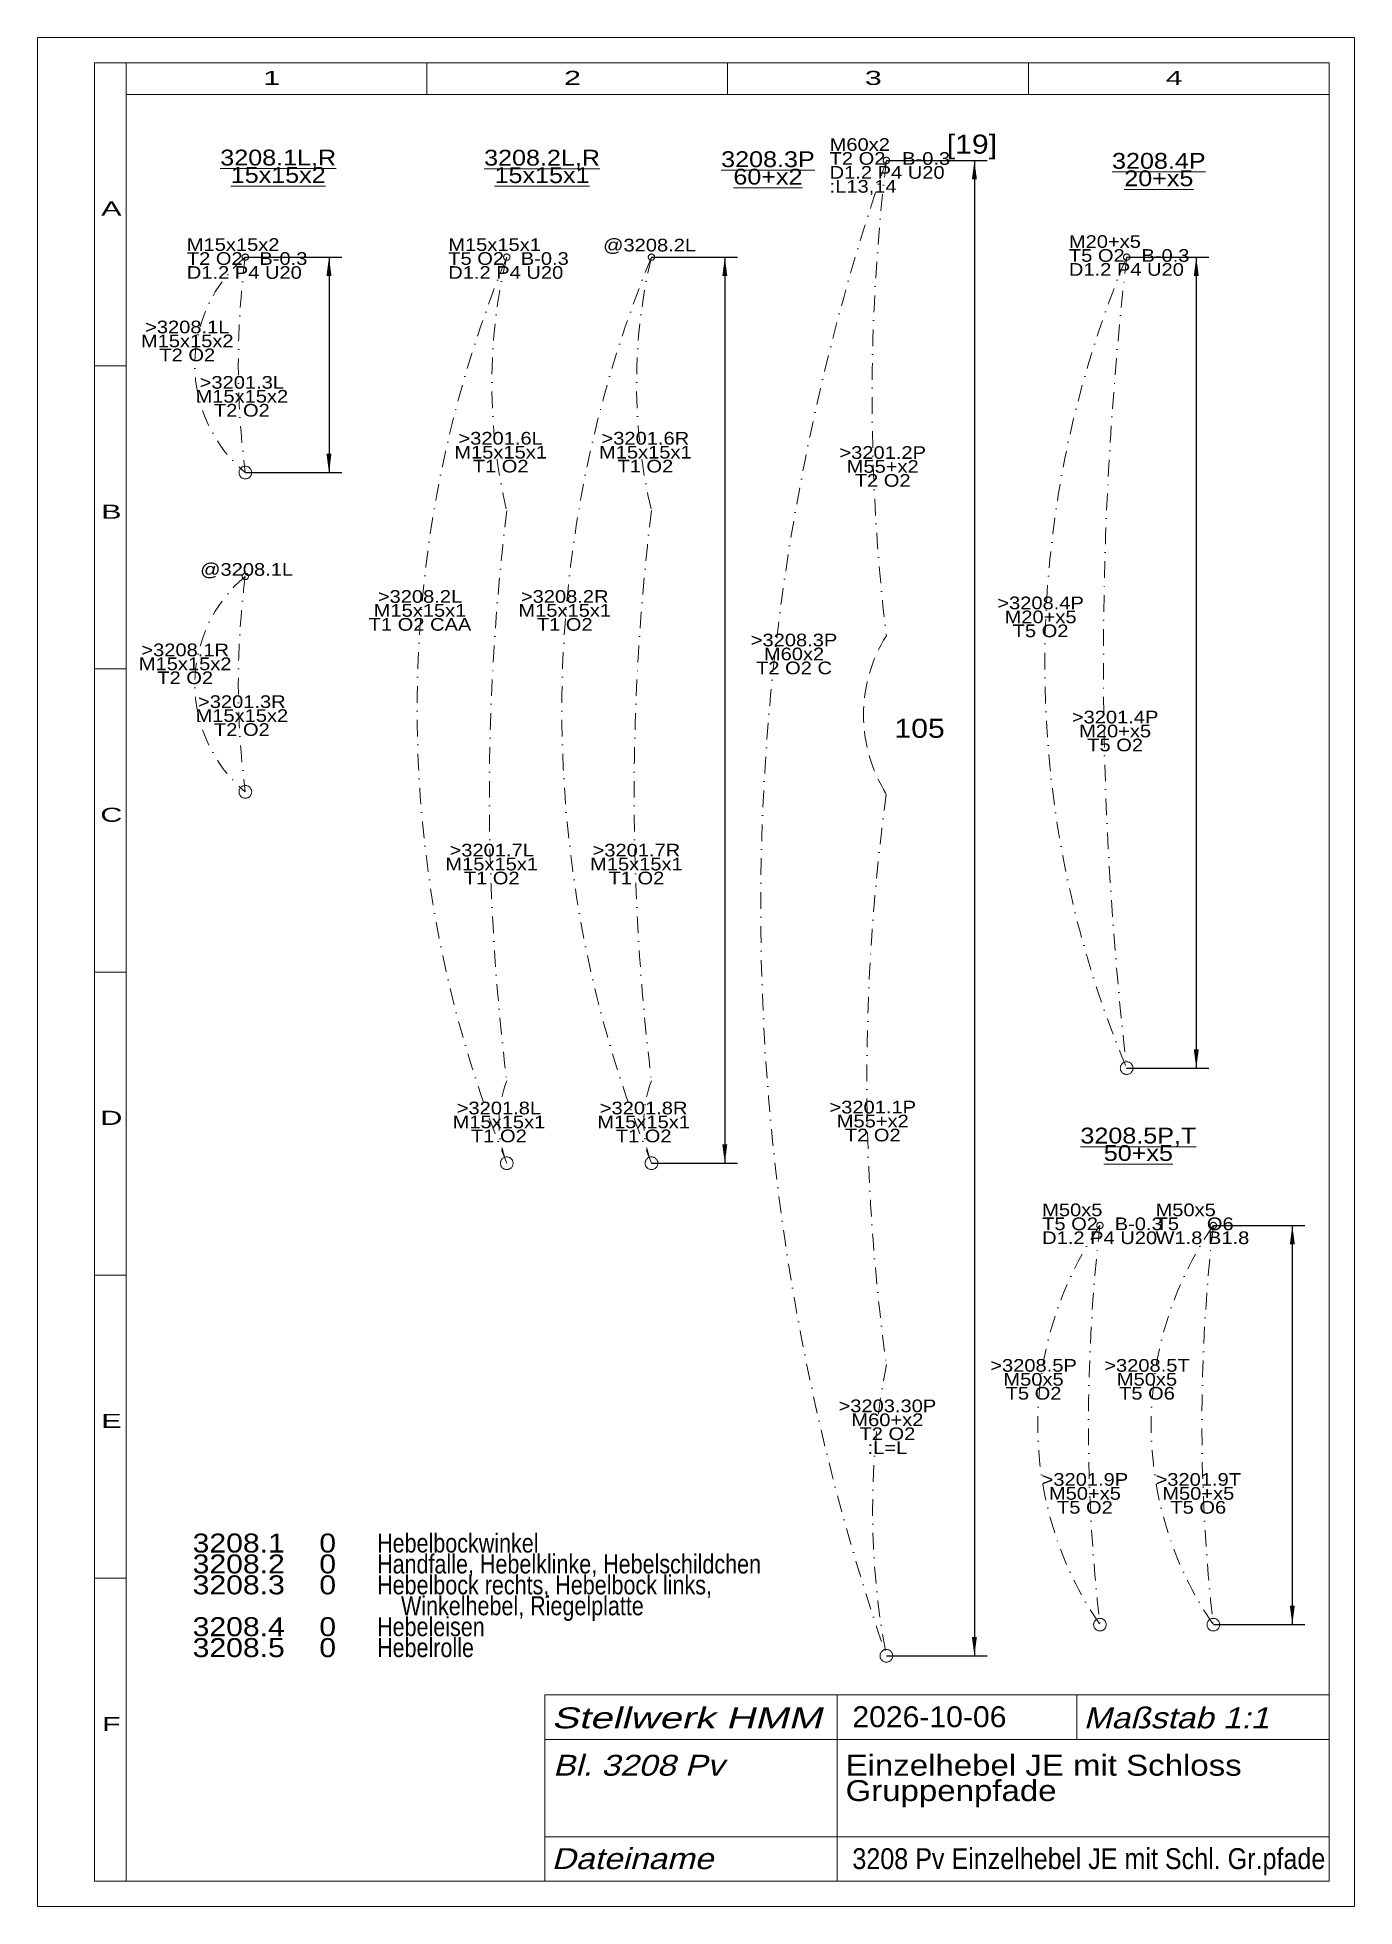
# Model space of a CAD drawing. Extents: x 1 to 209, y 1 to 296.
import ezdxf
from ezdxf.enums import TextEntityAlignment as Align

# ---------------------------------------------------------------- set-up
doc = ezdxf.new("R2010")
doc.units = 0
doc.header["$LTSCALE"] = 5.25
for name, pattern in [('DASHDOT', [1, 0.5, -0.25, 0, -0.25]), ('DASHED', [0.75, 0.5, -0.25]), ('PHANTOM', [2.5, 1.25, -0.25, 0.25, -0.25, 0.25, -0.25])]:
    doc.linetypes.add(name, pattern=pattern)
for name, color, linetype, lineweight in [('3208_1L', 30, 'CONTINUOUS', 13), ('3208_1R', 14, 'CONTINUOUS', 13), ('3208_2L', 30, 'CONTINUOUS', 13), ('3208_2R', 14, 'CONTINUOUS', 13), ('3208_3P', 30, 'CONTINUOUS', 13), ('3208_4P', 30, 'CONTINUOUS', 13), ('3208_5P', 30, 'CONTINUOUS', 13), ('3208_5T', 15, 'CONTINUOUS', 13), ('3208___ EINZELHEBEL JE MIT SCHLOSS GRUPPENPFADE', 6, 'DASHDOT', 0), ('BEMASSUNG', 7, 'CONTINUOUS', 25), ('BESCHRIFTUNG', 7, 'CONTINUOUS', 25), ('MASSGRENZEN', 172, 'CONTINUOUS', 25), ('MASSLINIEN', 172, 'CONTINUOUS', 25), ('MASSTEXTE', 212, 'CONTINUOUS', 25), ('STANDARD', 7, 'CONTINUOUS', 0)]:
    doc.layers.add(name, color=color, linetype=linetype, lineweight=lineweight)
doc.styles.add('Arial', font='arial.ttf')

# ---------------------------------------------------------------- blocks, each defined once
blk = doc.blocks.new('D207361792')
at = {"layer": 'MASSGRENZEN'}
for points in [[(47.05, 261.32), (47.44, 258.35), (46.65, 258.35)], [(47.05, 227.32), (46.65, 230.3), (47.44, 230.3)]]:
    blk.add_solid(points, dxfattribs=at)
at = {"layer": 'MASSLINIEN', "color": 172}
for p, q in [((33.84, 261.32), (49.05, 261.32)), ((47.05, 261.32), (47.05, 227.32)), ((33.84, 227.32), (49.05, 227.32))]:
    blk.add_line(p, q, dxfattribs=at)
blk = doc.blocks.new('D207366400')
at = {"layer": 'MASSGRENZEN'}
for points in [[(109.55, 261.32), (109.94, 258.35), (109.16, 258.35)], [(109.55, 118.32), (109.16, 121.3), (109.94, 121.3)]]:
    blk.add_solid(points, dxfattribs=at)
at = {"layer": 'MASSLINIEN', "color": 172}
for p, q in [((97.97, 261.32), (111.55, 261.32)), ((109.55, 261.32), (109.55, 118.32)), ((97.97, 118.32), (111.55, 118.32))]:
    blk.add_line(p, q, dxfattribs=at)
blk = doc.blocks.new('D207361024')
at = {"layer": 'MASSGRENZEN'}
for points in [[(183.99, 261.32), (184.39, 258.35), (183.6, 258.35)], [(183.99, 133.33), (183.6, 136.3), (184.39, 136.3)]]:
    blk.add_solid(points, dxfattribs=at)
at = {"layer": 'MASSLINIEN', "color": 172}
for p, q in [((173, 261.32), (185.99, 261.32)), ((183.99, 261.32), (183.99, 133.33)), ((173, 133.33), (185.99, 133.33))]:
    blk.add_line(p, q, dxfattribs=at)
blk = doc.blocks.new('D207365632')
at = {"layer": 'MASSGRENZEN'}
for points in [[(199.16, 108.5), (199.55, 105.53), (198.77, 105.53)], [(199.16, 45.5), (198.77, 48.47), (199.55, 48.47)]]:
    blk.add_solid(points, dxfattribs=at)
at = {"layer": 'MASSLINIEN', "color": 172}
for p, q in [((186.69, 108.5), (201.16, 108.5)), ((199.16, 108.5), (199.16, 45.5)), ((186.69, 45.5), (201.16, 45.5))]:
    blk.add_line(p, q, dxfattribs=at)
blk = doc.blocks.new('D207366144')
at = {"layer": 'MASSGRENZEN'}
for points in [[(148.96, 276.58), (149.35, 273.6), (148.57, 273.6)], [(148.96, 40.58), (148.57, 43.55), (149.35, 43.55)]]:
    blk.add_solid(points, dxfattribs=at)
at = {"layer": 'MASSLINIEN', "color": 172}
for p, q in [((135.06, 276.58), (150.96, 276.58)), ((148.96, 276.58), (148.96, 40.58)), ((135.06, 40.58), (150.96, 40.58))]:
    blk.add_line(p, q, dxfattribs=at)

msp = doc.modelspace()

# ---------------------------------------------------------------- linework, layer by layer
at = {"layer": '3208_1L', "linetype": 'PHANTOM'}
for centre, radius in [((33.84, 261.32), 0.5), ((33.84, 227.32), 1)]:
    msp.add_circle(centre, radius, dxfattribs=at)
at = {"layer": '3208_1L', "linetype": 'DASHDOT'}
msp.add_arc((164.27, 244.32), 131.54, 172.5742, 187.4258, dxfattribs=at)
at = {"layer": '3208_1R', "linetype": 'PHANTOM'}
for centre, radius in [((33.84, 210.93), 0.5), ((33.84, 176.93), 1)]:
    msp.add_circle(centre, radius, dxfattribs=at)
at = {"layer": '3208_1R', "linetype": 'DASHDOT'}
msp.add_arc((164.27, 193.93), 131.54, 172.5742, 187.4258, dxfattribs=at)
at = {"layer": '3208_2L', "linetype": 'PHANTOM'}
for centre, radius in [((75.12, 261.32), 0.5), ((75.12, 118.32), 1)]:
    msp.add_circle(centre, radius, dxfattribs=at)
at = {"layer": '3208_2L', "linetype": 'DASHDOT'}
for centre, radius, start, end in [((158.9, 241.33), 86.14, 166.5757, 193.4243), ((442.14, 176.33), 369.77, 173.0097, 186.9903), ((91.66, 124.82), 17.77, 158.5443, 201.4557)]:
    msp.add_arc(centre, radius, start, end, dxfattribs=at)
at = {"layer": '3208_2R', "linetype": 'PHANTOM'}
for centre, radius in [((97.97, 261.32), 0.5), ((97.97, 118.32), 1)]:
    msp.add_circle(centre, radius, dxfattribs=at)
at = {"layer": '3208_2R', "linetype": 'DASHDOT'}
for centre, radius, start, end in [((181.75, 241.33), 86.14, 166.5757, 193.4243), ((464.99, 176.33), 369.77, 173.0097, 186.9903), ((114.51, 124.82), 17.77, 158.5443, 201.4557)]:
    msp.add_arc(centre, radius, start, end, dxfattribs=at)
at = {"layer": '3208_3P', "linetype": 'PHANTOM'}
for centre, radius in [((135.06, 276.58), 0.5), ((135.06, 40.58), 1)]:
    msp.add_circle(centre, radius, dxfattribs=at)
at = {"layer": '3208_3P', "linetype": 'DASHDOT'}
for centre, radius, start, end in [((445.76, 239.07), 312.96, 173.1176, 186.8824), ((463.08, 131.57), 331.1, 172.189, 187.811), ((255.63, 63.58), 122.75, 169.2002, 190.7998)]:
    msp.add_arc(centre, radius, start, end, dxfattribs=at)
at = {"layer": '3208_3P', "linetype": 'DASHED'}
msp.add_arc((154.91, 189.07), 23.46, 147.7971, 212.2029, dxfattribs=at)
at = {"layer": '3208_4P', "linetype": 'PHANTOM'}
for centre, radius in [((173, 261.32), 0.5), ((173, 133.33), 1)]:
    msp.add_circle(centre, radius, dxfattribs=at)
at = {"layer": '3208_4P', "linetype": 'DASHDOT'}
msp.add_arc((726.57, 197.33), 557.25, 173.4058, 186.5953, dxfattribs=at)
at = {"layer": '3208_5P', "linetype": 'PHANTOM'}
for centre, radius in [((168.78, 108.5), 0.5), ((168.78, 45.5), 1)]:
    msp.add_circle(centre, radius, dxfattribs=at)
at = {"layer": '3208_5P', "linetype": 'DASHDOT'}
msp.add_arc((442.03, 77), 275.06, 173.424, 186.576, dxfattribs=at)
at = {"layer": '3208_5T', "linetype": 'PHANTOM'}
for centre, radius in [((186.69, 108.5), 0.5), ((186.69, 45.5), 1)]:
    msp.add_circle(centre, radius, dxfattribs=at)
at = {"layer": '3208_5T', "linetype": 'DASHDOT'}
msp.add_arc((459.94, 77), 275.06, 173.424, 186.576, dxfattribs=at)
at = {"layer": '3208___ EINZELHEBEL JE MIT SCHLOSS GRUPPENPFADE', "linetype": 'DASHDOT'}
for centre, radius, start, end in [((476.04, 158.58), 360.82, 160.9114, 199.0886), ((47.97, 244.32), 22.11, 129.7317, 230.2683), ((248.73, 189.82), 187.76, 157.6156, 202.3844), ((324.87, 197.33), 164.8, 157.1491, 202.8521), ((214.41, 77), 55.44, 145.3776, 214.6224)]:
    msp.add_arc(centre, radius, start, end, dxfattribs=at)
at = {"layer": '3208___ EINZELHEBEL JE MIT SCHLOSS GRUPPENPFADE', "color": 134, "linetype": 'DASHDOT'}
for centre, radius, start, end in [((271.58, 189.82), 187.76, 157.6156, 202.3844), ((47.97, 193.93), 22.11, 129.7317, 230.2683), ((232.31, 77), 55.44, 145.3776, 214.6224)]:
    msp.add_arc(centre, radius, start, end, dxfattribs=at)
at = {"layer": 'STANDARD'}
for p, q in [((1, 1), (1, 296)), ((1, 296), (209, 296)), ((209, 296), (209, 1)), ((10, 5), (10, 292)), ((10, 292), (15, 292)), ((15, 292), (205, 292)), ((15, 287), (15, 292)), ((62.5, 292), (62.5, 287)), ((110, 292), (110, 287)), ((157.5, 292), (157.5, 287)), ((205, 292), (205, 287)), ((15, 287), (205, 287)), ((15, 5), (15, 287)), ((205, 287), (205, 5)), ((10, 244.17), (15, 244.17)), ((10, 196.33), (15, 196.33)), ((205, 182.12), (205, 5.12)), ((10, 148.5), (15, 148.5)), ((10, 100.67), (15, 100.67)), ((10, 52.83), (15, 52.83)), ((10, 5), (15, 5)), ((205, 5), (15, 5)), ((209, 1), (1, 1))]:
    msp.add_line(p, q, dxfattribs=at)
at = {"layer": 'STANDARD', "lineweight": 0}
for p, q in [((81.11, 34.4), (205, 34.4)), ((81.11, 34.4), (81.11, 5)), ((127.31, 34.4), (127.31, 5)), ((165.11, 34.4), (165.11, 27.4)), ((81.11, 27.4), (205, 27.4)), ((81.11, 12), (205, 12))]:
    msp.add_line(p, q, dxfattribs=at)

# ---------------------------------------------------------------- block references
at = {"layer": 'BEMASSUNG'}
for name in ['D207366144', 'D207361792', 'D207366400', 'D207361024', 'D207365632']:
    msp.add_blockref(name, (0, 0), dxfattribs=at)

# ---------------------------------------------------------------- texts
at = {"layer": '3208_1L', "linetype": 'DASHDOT', "char_height": 2, "line_spacing_factor": 0.66, "style": 'Arial'}
for s, insert, attachment_point in [('\\W1.135084;M15x15x2 \\PT2 O2   B-0.3\\PD1.2 P4 U20\\P', (24.6, 257.87), 7), ('\\W1.135145;>3201.3L\\PM15x15x2\\PT2 O2', (33.29, 239.34), 5)]:
    msp.add_mtext(s, dxfattribs=dict(at, insert=insert, attachment_point=attachment_point))
at = {"layer": '3208_1R', "linetype": 'DASHDOT', "style": 'Arial', "width": 1.135129}
msp.add_text('@3208.1L', height=2, dxfattribs=at).set_placement((26.7, 211.03))
at = {"layer": '3208_1R', "linetype": 'DASHDOT', "insert": (33.29, 188.95), "char_height": 2, "attachment_point": 5, "line_spacing_factor": 0.66, "style": 'Arial'}
msp.add_mtext('\\W1.135111;>3201.3R\\PM15x15x2\\PT2 O2', dxfattribs=at)
at = {"layer": '3208_2L', "char_height": 2, "line_spacing_factor": 0.66, "style": 'Arial'}
for s, insert, attachment_point in [('\\W1.135085;M15x15x1\\PT5 O2   B-0.3\\PD1.2 P4 U20\\P', (65.88, 257.87), 7), ('\\W1.135145;>3201.6L\\PM15x15x1\\PT1 O2', (74.15, 230.52), 5), ('\\W1.135145;>3201.7L\\PM15x15x1\\PT1 O2', (72.74, 165.52), 5), ('\\W1.135145;>3201.8L\\PM15x15x1\\PT1 O2', (73.88, 124.82), 5)]:
    msp.add_mtext(s, dxfattribs=dict(at, insert=insert, attachment_point=attachment_point))
at = {"layer": '3208_2R', "style": 'Arial', "width": 1.135129}
msp.add_text('@3208.2L', height=2, dxfattribs=at).set_placement((90.33, 262.22))
at = {"layer": '3208_2R', "char_height": 2, "attachment_point": 5, "line_spacing_factor": 0.66, "style": 'Arial'}
for s, insert in [('\\W1.135111;>3201.6R\\PM15x15x1\\PT1 O2', (97, 230.52)), ('\\W1.135110;>3201.7R\\PM15x15x1\\PT1 O2', (95.59, 165.52)), ('\\W1.135111;>3201.8R\\PM15x15x1\\PT1 O2', (96.73, 124.82))]:
    msp.add_mtext(s, dxfattribs=dict(at, insert=insert))
at = {"layer": '3208_3P', "char_height": 2, "line_spacing_factor": 0.66, "style": 'Arial'}
for s, insert, attachment_point in [('\\W1.135082;M60x2\\PT2 O2   B-0.3\\PD1.2 P4 U20\\P:L13,14', (126.1, 271.12), 7), ('\\W1.135110;>3201.2P\\PM55+x2\\PT2 O2', (134.48, 228.27), 5), ('\\W1.135110;>3201.1P\\PM55+x2\\PT2 O2', (132.91, 124.96), 5), ('\\W1.135114;>3203.30P\\PM60+x2\\PT2 O2\\P:L=L', (135.22, 76.73), 5)]:
    msp.add_mtext(s, dxfattribs=dict(at, insert=insert, attachment_point=attachment_point))
at = {"layer": '3208_4P', "char_height": 2, "line_spacing_factor": 0.66, "style": 'Arial'}
for s, insert, attachment_point in [('\\W1.135098;M20+x5\\PT5 O2   B-0.3\\PD1.2 P4 U20\\P', (163.88, 258.35), 7), ('\\W1.135110;>3201.4P\\PM20+x5\\PT5 O2', (171.18, 186.52), 5)]:
    msp.add_mtext(s, dxfattribs=dict(at, insert=insert, attachment_point=attachment_point))
at = {"layer": '3208_5P', "char_height": 2, "line_spacing_factor": 0.66, "style": 'Arial'}
for s, insert, attachment_point in [('\\W1.135081;M50x5\\PT5 O2   B-0.3\\PD1.2 P4 U20\\P', (159.66, 105.53), 7), ('\\W1.135110;>3201.9P\\PM50+x5\\PT5 O2', (166.41, 66.2), 5)]:
    msp.add_mtext(s, dxfattribs=dict(at, insert=insert, attachment_point=attachment_point))
at = {"layer": '3208_5T', "char_height": 2, "line_spacing_factor": 0.66, "style": 'Arial'}
for s, insert, attachment_point in [('\\W1.135081;M50x5\\PT5     O6\\PW1.8 B1.8\\P', (177.56, 105.53), 7), ('\\W1.135136;>3201.9T\\PM50+x5\\PT5 O6', (184.31, 66.2), 5)]:
    msp.add_mtext(s, dxfattribs=dict(at, insert=insert, attachment_point=attachment_point))
at = {"layer": '3208___ EINZELHEBEL JE MIT SCHLOSS GRUPPENPFADE', "linetype": 'DASHED', "style": 'Arial'}
for s, width, p in [('[19]', 1.13512, (144.6, 277.65)), ('105', 1.135145, (136.34, 185.46))]:
    msp.add_text(s, height=3, dxfattribs=dict(at, width=width)).set_placement(p)
at = {"layer": '3208___ EINZELHEBEL JE MIT SCHLOSS GRUPPENPFADE', "attachment_point": 5, "line_spacing_factor": 0.66, "style": 'Arial'}
for s, insert, char_height in [('\\W1.135103;\\L3208.1L,R\\P15x15x2', (39.03, 275.64), 2.5), ('\\W1.135103;\\L3208.2L,R\\P15x15x1', (80.69, 275.62), 2.5), ('\\W1.135098;\\L3208.3P\\P60+x2', (116.36, 275.38), 2.5), ('\\W1.135098;\\L3208.4P\\P20+x5', (178.08, 275.12), 2.5), ('\\W1.135145;>3208.2L\\PM15x15x1\\PT1 O2 CAA', (61.42, 205.55), 2), ('\\W1.135110;>3208.4P\\PM20+x5\\PT5 O2', (159.41, 204.53), 2), ('\\W1.135110;>3208.3P\\PM60x2\\PT2 O2 C\\', (120.48, 198.68), 2), ('\\W1.135094;\\L3208.5P,T\\P50+x5', (174.85, 121.29), 2.5), ('\\W1.135110;>3208.5P\\PM50x5\\PT5 O2', (158.3, 84.2), 2)]:
    msp.add_mtext(s, dxfattribs=dict(at, insert=insert, char_height=char_height))
at = {"layer": '3208___ EINZELHEBEL JE MIT SCHLOSS GRUPPENPFADE', "linetype": 'DASHDOT', "line_spacing_factor": 0.66, "style": 'Arial'}
for s, insert, char_height, attachment_point in [('\\W1.135145;>3208.1L\\PM15x15x2\\PT2 O2', (24.67, 248.08), 2, 5), ('\\W1.135138;3208.1\\P3208.2\\P3208.3\\P\\P3208.4\\P3208.5\\P', (25.52, 59.88), 3, 1)]:
    msp.add_mtext(s, dxfattribs=dict(at, insert=insert, char_height=char_height, attachment_point=attachment_point))
at = {"layer": '3208___ EINZELHEBEL JE MIT SCHLOSS GRUPPENPFADE', "color": 134, "char_height": 2, "attachment_point": 5, "line_spacing_factor": 0.66, "style": 'Arial'}
for s, insert in [('\\W1.135110;>3208.2R\\PM15x15x1\\PT1 O2', (84.27, 205.55)), ('\\W1.135136;>3208.5T\\PM50x5\\PT5 O6', (176.21, 84.2))]:
    msp.add_mtext(s, dxfattribs=dict(at, insert=insert))
at = {"layer": '3208___ EINZELHEBEL JE MIT SCHLOSS GRUPPENPFADE', "color": 134, "linetype": 'DASHDOT', "insert": (24.34, 197.12), "char_height": 2, "attachment_point": 5, "line_spacing_factor": 0.66, "style": 'Arial'}
msp.add_mtext('\\W1.135111;>3208.1R\\PM15x15x2\\PT2 O2', dxfattribs=at)
at = {"layer": '3208___ EINZELHEBEL JE MIT SCHLOSS GRUPPENPFADE', "linetype": 'DASHED', "char_height": 3, "attachment_point": 1, "line_spacing_factor": 0.66, "style": 'Arial'}
for s, insert in [('\\W1.135145;0\\P0\\P0\\P\\P0\\P0', (45.52, 59.88)), ('\\W0.810867;Hebelbockwinkel\\PHandfalle, Hebelklinke, Hebelschildchen\\PHebelbock rechts, Hebelbock links,\\P    Winkelhebel, Riegelplatte\\PHebeleisen\\PHebelrolle\\P', (54.64, 59.88))]:
    msp.add_mtext(s, dxfattribs=dict(at, insert=insert))
at = {"layer": 'BESCHRIFTUNG', "style": 'Arial', "oblique": 15}
for s, width, p in [('Stellwerk HMM', 1.375804, (82.2, 32.44)), ('Maßstab 1:1', 1.143719, (166.2, 32.44)), ('Bl. 3208 Pv', 1.143716, (82.42, 24.96)), ('Dateiname', 1.143709, (82.2, 10.22))]:
    msp.add_text(s, height=3.3, dxfattribs=dict(at, width=width)).set_placement(p, align=Align.TOP_LEFT)
at = {"layer": 'BESCHRIFTUNG', "style": 'Arial'}
for s, width, p in [('2026-10-06', 1.031837, (129.69, 32.62)), ('3208 Pv Einzelhebel JE mit Schl. Gr.pfade', 0.859839, (129.69, 10.22))]:
    msp.add_text(s, height=3.3, dxfattribs=dict(at, width=width)).set_placement(p, align=Align.TOP_LEFT)
at = {"layer": 'BESCHRIFTUNG', "insert": (128.62, 24.96), "char_height": 3.3, "attachment_point": 1, "line_spacing_factor": 0.727273, "style": 'Arial'}
msp.add_mtext('\\W1.130200;Einzelhebel JE mit Schloss\\PGruppenpfade', dxfattribs=at)
at = {"layer": 'STANDARD', "style": 'Arial'}
for s, width, p in [('1', 1.547923, (38, 290.72)), ('2', 1.547922, (85.5, 290.72)), ('3', 1.547923, (133, 290.72)), ('4', 1.547923, (180.5, 290.72)), ('A', 1.547987, (12.68, 270.1)), ('B', 1.547987, (12.68, 222.26)), ('C', 1.548103, (12.68, 174.43)), ('D', 1.548104, (12.68, 126.6)), ('E', 1.547987, (12.68, 78.76)), ('F', 1.547769, (12.68, 30.93))]:
    msp.add_text(s, height=2.23, dxfattribs=dict(at, width=width)).set_placement(p, align=Align.TOP_CENTER)

doc.saveas('drawing.dxf')
